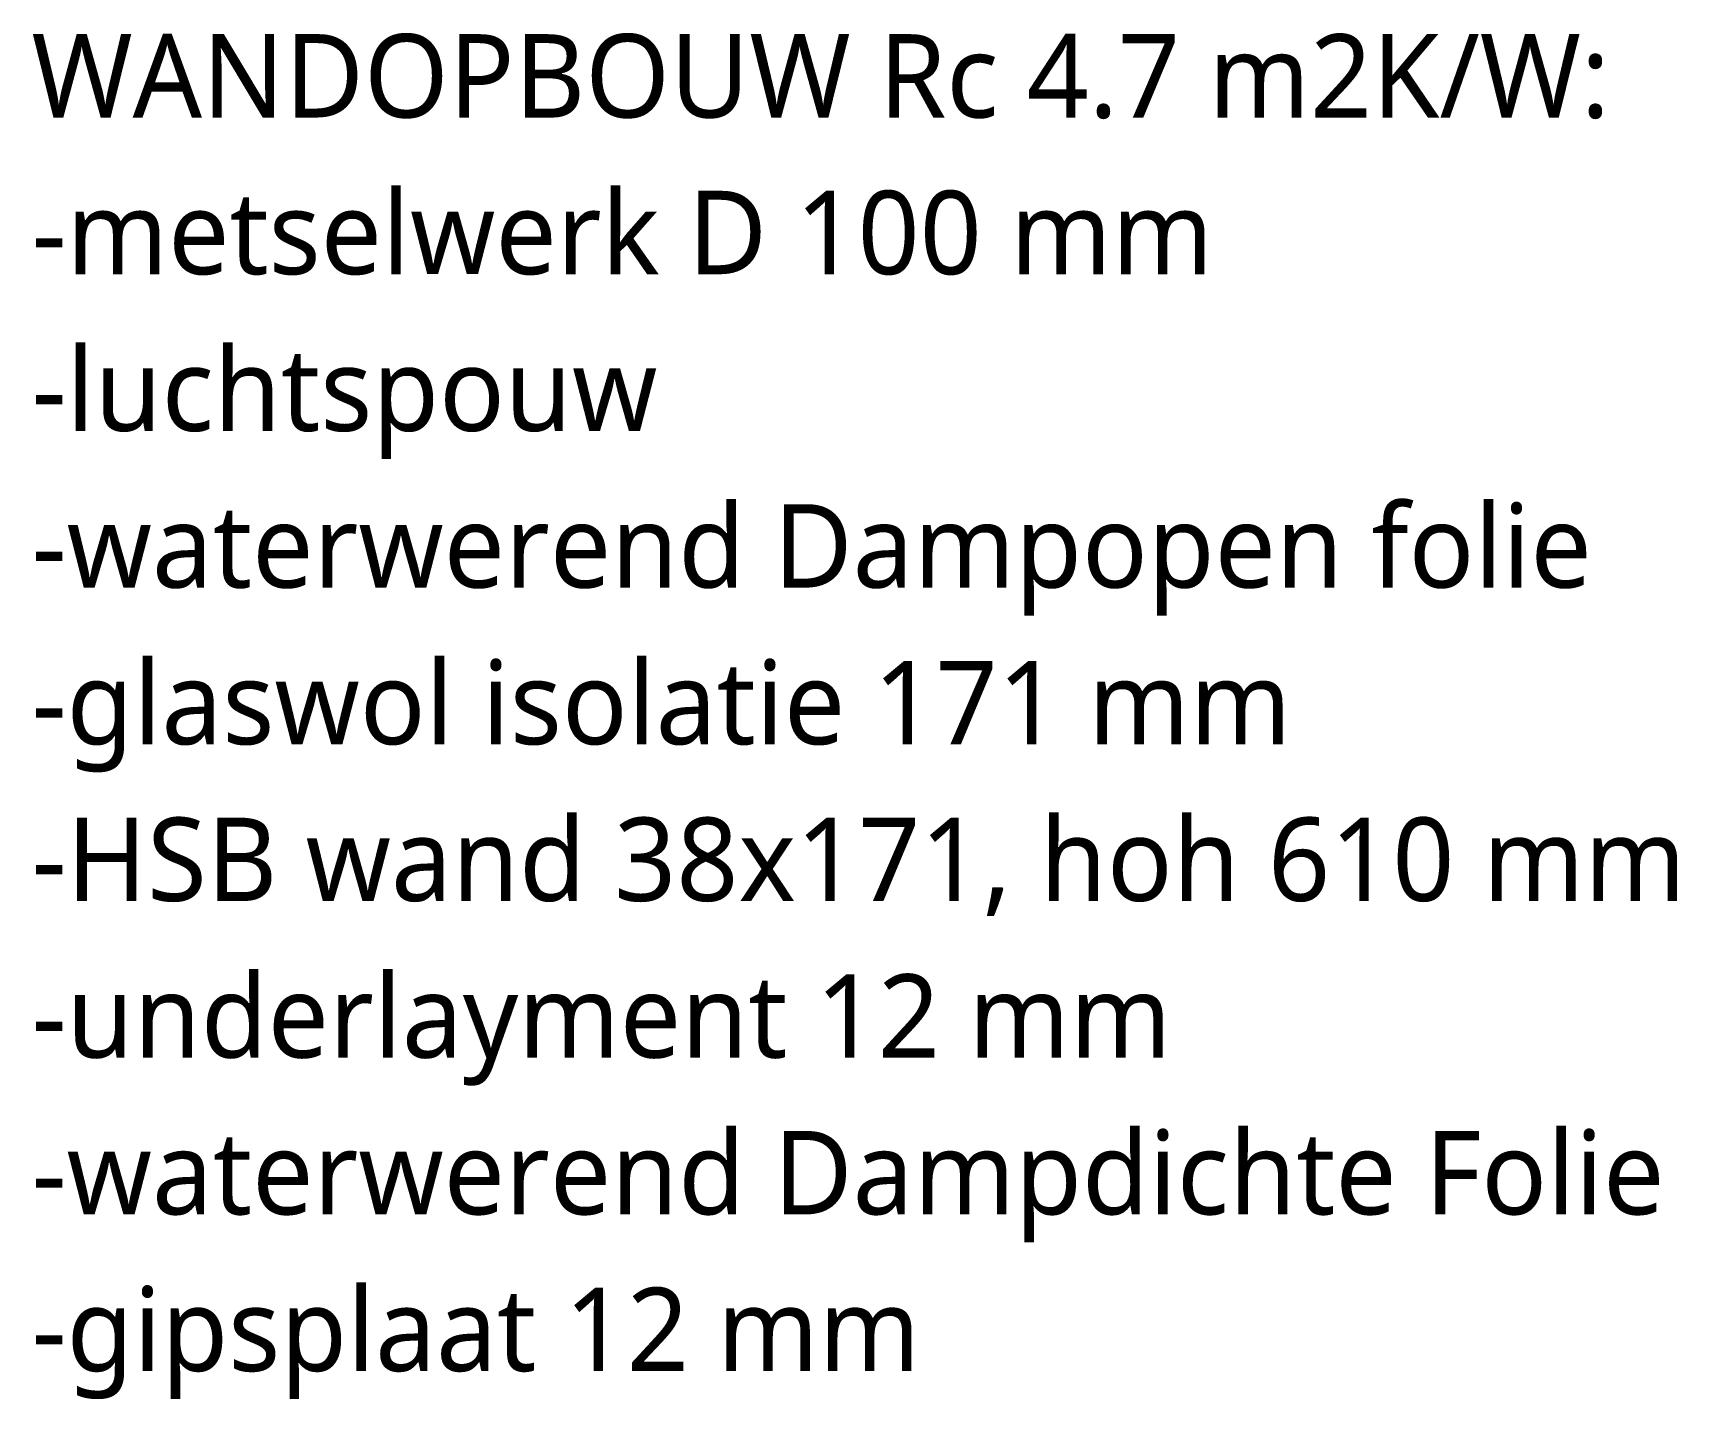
# Model space of a CAD drawing. Header units: millimetres. Extents: x 1813 to 34621, y -2347 to 13791.
# Drawn here: x 10002.2 to 10248.6, y 490.1 to 694.9 of the extents above; entities that cross this region are included whole.
import ezdxf

# ---------------------------------------------------------------- set-up
doc = ezdxf.new("R2010")
doc.units = ezdxf.units.MM
doc.layers.add('G-ANNO-TEXT', color=231, linetype='Continuous', lineweight=13)
doc.styles.add('Segoe UI_3', font='segoeui.ttf', dxfattribs={"height": 12.5})
doc.styles.add('Segoe UI_B', font='segoeui.ttf', dxfattribs={"height": 12.5})

msp = doc.modelspace()

# ---------------------------------------------------------------- texts
at = {"layer": 'G-ANNO-TEXT', "color": 7, "char_height": 12.5, "attachment_point": 1}
for s, insert, width, style in [('WANDOPBOUW Rc 4.7 m2K/W:', (10002.05, 694.69), 317.0674, 'Segoe UI_B'), ('-metselwerk D 100 mm', (10002.05, 671.21), 219.2615, 'Segoe UI_3'), ('-luchtspouw', (10002.05, 647.72), 115.443, 'Segoe UI_3'), ('-waterwerend Dampopen folie', (10002.05, 624.24), 287.0041, 'Segoe UI_3'), ('-glaswol isolatie 171 mm ', (10002.05, 600.76), 240.5062, 'Segoe UI_3'), ('-HSB wand 38x171, hoh 610 mm', (10002.05, 577.28), 307.848, 'Segoe UI_3'), ('-underlayment 12 mm', (10002.05, 553.8), 210.8438, 'Segoe UI_3'), ('-waterwerend Dampdichte Folie', (10002.05, 530.31), 300.232, 'Segoe UI_3'), ('-gipsplaat 12 mm ', (10002.05, 506.83), 171.962, 'Segoe UI_3')]:
    msp.add_mtext(s, dxfattribs=dict(at, insert=insert, width=width, style=style))

doc.saveas('drawing.dxf')
